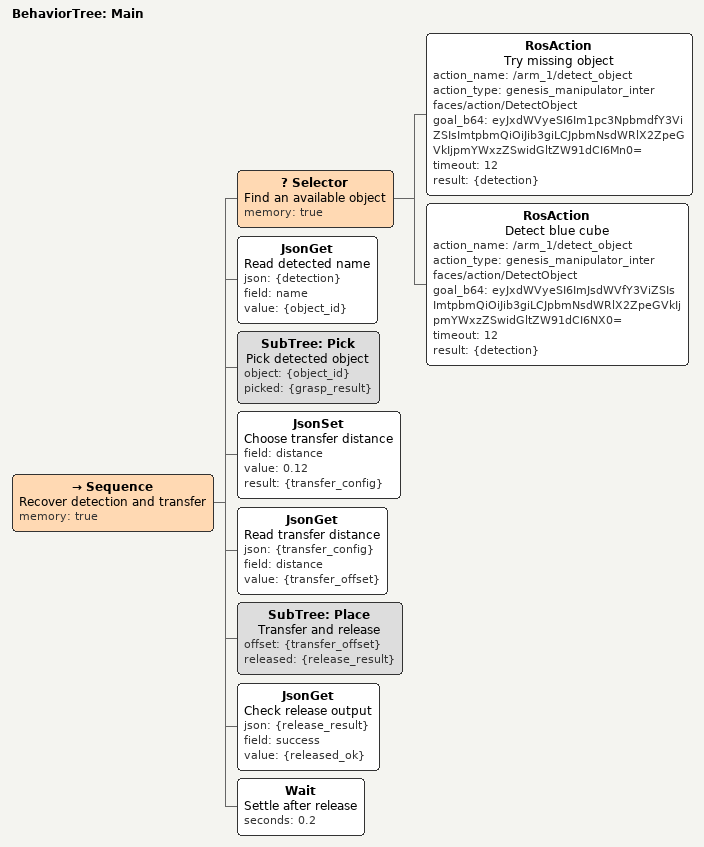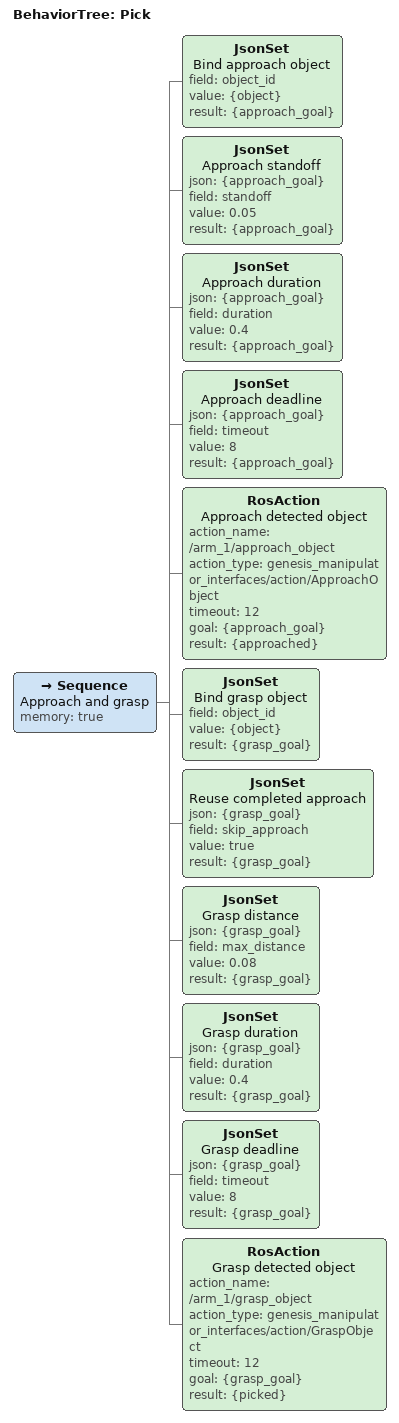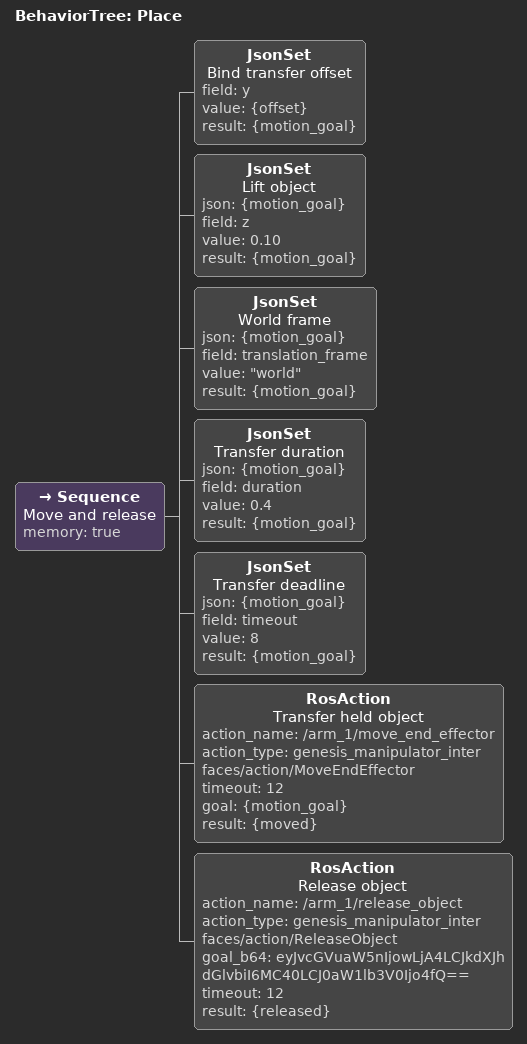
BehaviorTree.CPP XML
<!-- py_trees: recovery. Motion goals use explicit subtree ports. -->
<root main_tree_to_execute="Main">
  <BehaviorTree ID="Main">
    <Sequence name="Recover detection and transfer" memory="true">
      <Selector name="Find an available object" memory="true">
        <RosAction name="Try missing object" action_name="/arm_1/detect_object" action_type="genesis_manipulator_interfaces/action/DetectObject" goal_b64="eyJxdWVyeSI6Im1pc3NpbmdfY3ViZSIsImtpbmQiOiJib3giLCJpbmNsdWRlX2ZpeGVkIjpmYWxzZSwidGltZW91dCI6Mn0=" timeout="12" result="{detection}"/>
        <RosAction name="Detect blue cube" action_name="/arm_1/detect_object" action_type="genesis_manipulator_interfaces/action/DetectObject" goal_b64="eyJxdWVyeSI6ImJsdWVfY3ViZSIsImtpbmQiOiJib3giLCJpbmNsdWRlX2ZpeGVkIjpmYWxzZSwidGltZW91dCI6NX0=" timeout="12" result="{detection}"/>
      </Selector>
      <JsonGet name="Read detected name" json="{detection}" field="name" value="{object_id}"/>
      <SubTree ID="Pick" name="Pick detected object" object="{object_id}" picked="{grasp_result}"/>
      <JsonSet name="Choose transfer distance" field="distance" value="0.12" result="{transfer_config}"/>
      <JsonGet name="Read transfer distance" json="{transfer_config}" field="distance" value="{transfer_offset}"/>
      <SubTree ID="Place" name="Transfer and release" offset="{transfer_offset}" released="{release_result}"/>
      <JsonGet name="Check release output" json="{release_result}" field="success" value="{released_ok}"/>
      <Wait name="Settle after release" seconds="0.2"/>
    </Sequence>
  </BehaviorTree>
  <BehaviorTree ID="Pick">
    <Sequence name="Approach and grasp" memory="true">
      <JsonSet name="Bind approach object" field="object_id" value="{object}" result="{approach_goal}"/>
      <JsonSet name="Approach standoff" json="{approach_goal}" field="standoff" value="0.05" result="{approach_goal}"/>
      <JsonSet name="Approach duration" json="{approach_goal}" field="duration" value="0.4" result="{approach_goal}"/>
      <JsonSet name="Approach deadline" json="{approach_goal}" field="timeout" value="8" result="{approach_goal}"/>
      <RosAction name="Approach detected object" action_name="/arm_1/approach_object" action_type="genesis_manipulator_interfaces/action/ApproachObject" timeout="12" goal="{approach_goal}" result="{approached}"/>
      <JsonSet name="Bind grasp object" field="object_id" value="{object}" result="{grasp_goal}"/>
      <JsonSet name="Reuse completed approach" json="{grasp_goal}" field="skip_approach" value="true" result="{grasp_goal}"/>
      <JsonSet name="Grasp distance" json="{grasp_goal}" field="max_distance" value="0.08" result="{grasp_goal}"/>
      <JsonSet name="Grasp duration" json="{grasp_goal}" field="duration" value="0.4" result="{grasp_goal}"/>
      <JsonSet name="Grasp deadline" json="{grasp_goal}" field="timeout" value="8" result="{grasp_goal}"/>
      <RosAction name="Grasp detected object" action_name="/arm_1/grasp_object" action_type="genesis_manipulator_interfaces/action/GraspObject" timeout="12" goal="{grasp_goal}" result="{picked}"/>
    </Sequence>
  </BehaviorTree>
  <BehaviorTree ID="Place">
    <Sequence name="Move and release" memory="true">
      <JsonSet name="Bind transfer offset" field="y" value="{offset}" result="{motion_goal}"/>
      <JsonSet name="Lift object" json="{motion_goal}" field="z" value="0.10" result="{motion_goal}"/>
      <JsonSet name="World frame" json="{motion_goal}" field="translation_frame" value="&quot;world&quot;" result="{motion_goal}"/>
      <JsonSet name="Transfer duration" json="{motion_goal}" field="duration" value="0.4" result="{motion_goal}"/>
      <JsonSet name="Transfer deadline" json="{motion_goal}" field="timeout" value="8" result="{motion_goal}"/>
      <RosAction name="Transfer held object" action_name="/arm_1/move_end_effector" action_type="genesis_manipulator_interfaces/action/MoveEndEffector" timeout="12" goal="{motion_goal}" result="{moved}"/>
      <RosAction name="Release object" action_name="/arm_1/release_object" action_type="genesis_manipulator_interfaces/action/ReleaseObject" goal_b64="eyJvcGVuaW5nIjowLjA4LCJkdXJhdGlvbiI6MC40LCJ0aW1lb3V0Ijo4fQ==" timeout="12" result="{released}"/>
    </Sequence>
  </BehaviorTree>
</root>
